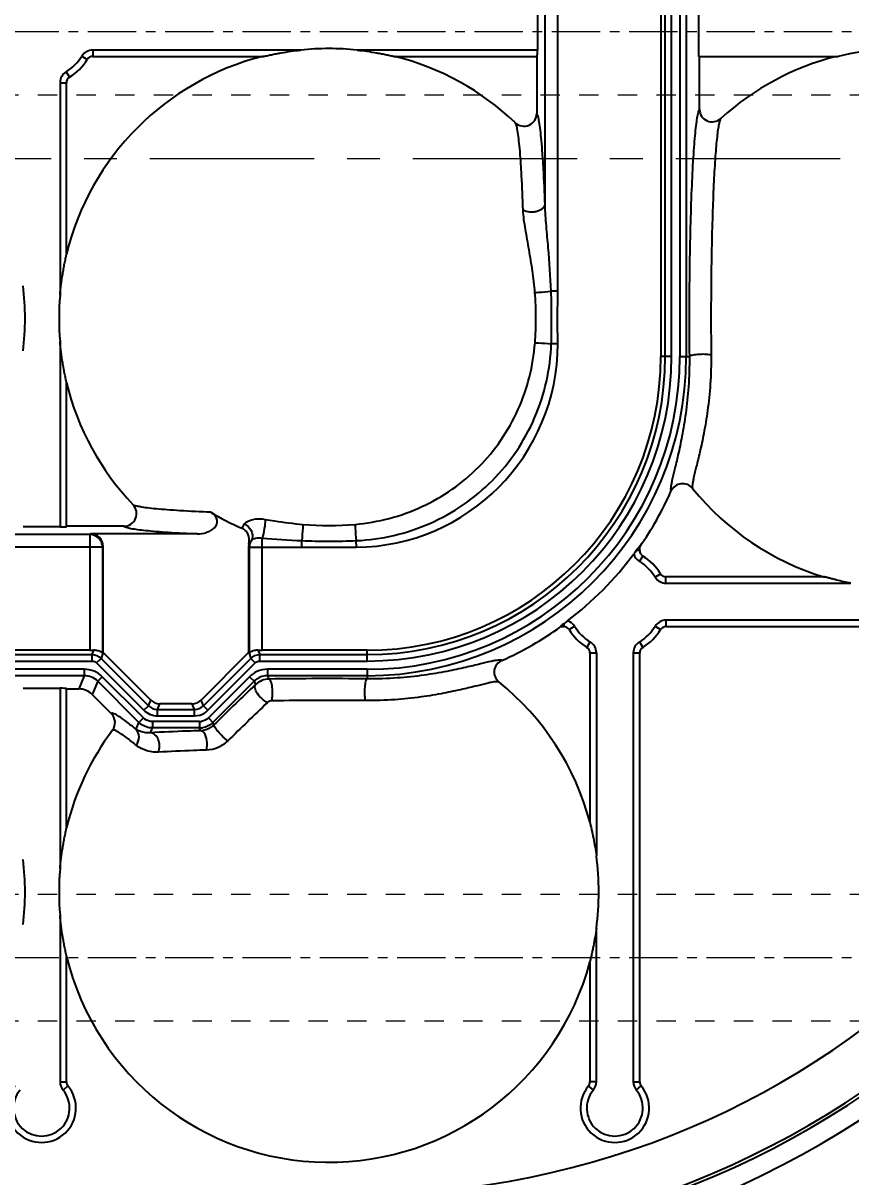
# Model space of a CAD drawing. Header units: millimetres. Extents: x -840 to 1682, y -9216 to -2117.
# Drawn here: x 536.6 to 601.8, y -6698.7 to -6607.7 of the extents above; entities that cross this region are included whole.
import ezdxf

# ---------------------------------------------------------------- set-up
doc = ezdxf.new("R2010")
doc.units = ezdxf.units.MM
doc.header["$LTSCALE"] = 16.335
doc.header["$PDMODE"] = 3
doc.header["$PDSIZE"] = 8
doc.linetypes.add('CENTER', pattern=[0.6, 0.375, -0.075, 0.075, -0.075])
doc.linetypes.add('HIDDEN', pattern=[0.2, 0.1, -0.1])
doc.layers.get('0').update_dxf_attribs({"linetype": 'CONTINUOUS'})
doc.layers.get('Defpoints').update_dxf_attribs({"linetype": 'CONTINUOUS'})
doc.layers.add('center', color=1, linetype='CENTER', lineweight=9)
doc.layers.add('cool', color=153, linetype='HIDDEN', lineweight=9)
doc.layers.add('DEFAULT_2', color=8, linetype='HIDDEN')
doc.styles.get("Standard").update_dxf_attribs({"font": 'txt', "width": 0.85})
doc.dimstyles.new('mold', dxfattribs={"dimtxt": 10, "dimasz": 5, "dimexe": 0, "dimexo": 0, "dimgap": 0, "dimtad": 1, "dimzin": 1, "dimdsep": 46, "dimtxsty": 'Standard', "dimcen": 0, "dimclrd": 4, "dimclre": 4, "dimclrt": 6, "dimazin": 0, "dimtfac": 1, "dimtofl": 0, "dimtmove": 0, "dimatfit": 3, "dimfxl": 0, "dimarcsym": 0})

# ---------------------------------------------------------------- blocks, each defined once
blk = doc.blocks.new('7')
at = {"layer": 'cool', "ltscale": 0.932966}
for p, q in [((-1665.252, -2312.724), (-1303.907, -2312.724)), ((-1665.252, -2322.724), (-1303.907, -2322.724))]:
    blk.add_line(p, q, dxfattribs=at)
at = {"layer": 'cool', "color": 1, "linetype": 'CENTER', "ltscale": 0.621977}
blk.add_line((-1679.58, -2317.724), (-1289.58, -2317.724), dxfattribs=at)
blk = doc.blocks.new('*D692')
at = {"color": 4, "lineweight": -2}
blk.add_line((683.042, -6608.357), (715.893, -6608.357), dxfattribs=at)
at = {"layer": 'Defpoints', "color": 0}
for p in [(683.042, -6608.357), (694.36, -6608.357), (492.865, -6618.358)]:
    blk.add_point(p, dxfattribs=at)
at = {"color": 6, "insert": (705.126, -6604.357), "char_height": 8, "attachment_point": 5}
blk.add_mtext('10.00', dxfattribs=at)
blk = doc.blocks.new('*D701')
at = {"color": 4, "lineweight": -2}
blk.add_line((685.077, -6618.358), (711.36, -6618.358), dxfattribs=at)
at = {"layer": 'Defpoints', "color": 0}
for p in [(492.865, -6618.358), (685.077, -6618.358), (694.36, -6618.358)]:
    blk.add_point(p, dxfattribs=at)
at = {"color": 6, "insert": (702.86, -6614.358), "char_height": 8, "attachment_point": 5}
blk.add_mtext('0.00', dxfattribs=at)
blk = doc.blocks.new('*D702')
at = {"color": 4, "lineweight": -2}
blk.add_line((679.149, -6553.357), (719.293, -6553.357), dxfattribs=at)
at = {"layer": 'Defpoints', "color": 0}
for p in [(679.149, -6553.357), (694.36, -6553.357), (492.865, -6618.358)]:
    blk.add_point(p, dxfattribs=at)
at = {"color": 6, "insert": (706.826, -6549.357), "char_height": 8, "attachment_point": 5}
blk.add_mtext('65.00', dxfattribs=at)
blk = doc.blocks.new('*D703')
at = {"color": 4, "lineweight": -2}
blk.add_line((651.665, -6473.357), (723.826, -6473.357), dxfattribs=at)
at = {"layer": 'Defpoints', "color": 0}
for p in [(651.665, -6473.357), (694.36, -6473.357), (492.865, -6618.358)]:
    blk.add_point(p, dxfattribs=at)
at = {"color": 6, "insert": (709.093, -6469.357), "char_height": 8, "attachment_point": 5}
blk.add_mtext('145.00', dxfattribs=at)
blk = doc.blocks.new('*D704')
at = {"color": 4, "lineweight": -2}
blk.add_line((683.042, -6681.357), (719.293, -6681.357), dxfattribs=at)
at = {"layer": 'Defpoints', "color": 0}
for p in [(492.865, -6618.358), (683.042, -6681.357), (694.36, -6681.357)]:
    blk.add_point(p, dxfattribs=at)
at = {"color": 6, "insert": (706.826, -6677.357), "char_height": 8, "attachment_point": 5}
blk.add_mtext('63.00', dxfattribs=at)
blk = doc.blocks.new('*D705')
at = {"color": 4, "lineweight": -2}
blk.add_line((683.042, -6733.357), (721.56, -6733.357), dxfattribs=at)
at = {"layer": 'Defpoints', "color": 0}
for p in [(492.865, -6618.358), (683.042, -6733.357), (694.36, -6733.357)]:
    blk.add_point(p, dxfattribs=at)
at = {"color": 6, "insert": (707.96, -6729.357), "char_height": 8, "attachment_point": 5}
blk.add_mtext('115.00', dxfattribs=at)
blk = doc.blocks.new('*D706')
at = {"color": 4, "lineweight": -2}
blk.add_line((651.665, -6763.357), (723.826, -6763.357), dxfattribs=at)
at = {"layer": 'Defpoints', "color": 0}
for p in [(492.865, -6618.358), (651.665, -6763.357), (694.36, -6763.357)]:
    blk.add_point(p, dxfattribs=at)
at = {"color": 6, "insert": (709.093, -6759.357), "char_height": 8, "attachment_point": 5}
blk.add_mtext('145.00', dxfattribs=at)
blk = doc.blocks.new('*D699')
at = {"color": 4, "lineweight": -2}
blk.add_line((642.865, -6764.729), (642.865, -6820.88), dxfattribs=at)
at = {"layer": 'Defpoints', "color": 0}
for p in [(492.865, -6618.358), (642.865, -6764.729), (642.865, -6792.547)]:
    blk.add_point(p, dxfattribs=at)
at = {"color": 6, "insert": (638.865, -6806.713), "char_height": 8, "attachment_point": 5, "rotation": 90}
blk.add_mtext('150.00', dxfattribs=at)

msp = doc.modelspace()

# ---------------------------------------------------------------- linework, layer by layer
at = {"color": 7, "linetype": 'Continuous'}
for p, q in [((586.865, -6582.728), (586.865, -6633.985)), ((587.209, -6633.985), (587.209, -6582.729)), ((587.711, -6633.985), (587.711, -6582.734)), ((588.365, -6582.73), (588.365, -6633.985)), ((588.867, -6582.73), (588.867, -6633.985)), ((578.74, -6628.823), (578.741, -6587.892)), ((577.737, -6622.009), (577.737, -6594.706)), ((589.859, -6610.317), (589.859, -6606.398)), ((577.139, -6606.9), (577.139, -6609.815)), ((541.225, -6610.296), (541.653, -6610.558)), ((558.478, -6609.815), (542.082, -6609.815)), ((542.082, -6609.815), (542.082, -6610.317)), ((542.082, -6610.317), (555.471, -6610.317)), ((577.139, -6609.815), (562.926, -6609.815)), ((565.934, -6610.317), (577.087, -6610.317)), ((577.087, -6610.317), (577.087, -6614.81)), ((589.911, -6610.317), (600.696, -6610.317)), ((589.911, -6614.467), (589.911, -6610.317)), ((539.99, -6611.531), (540.252, -6611.96)), ((539.509, -6612.388), (539.509, -6629.146)), ((539.509, -6612.388), (540.011, -6612.388)), ((540.011, -6625.892), (540.011, -6612.388)), ((578.741, -6628.823), (578.223, -6628.823)), ((539.509, -6632.793), (539.509, -6647.407)), ((578.745, -6632.977), (578.229, -6632.978)), ((587.711, -6633.985), (586.865, -6633.985)), ((588.365, -6633.985), (589.115, -6633.985)), ((540.011, -6647.354), (540.011, -6636.048)), ((539.509, -6647.407), (536.594, -6647.407)), ((544.542, -6647.354), (540.011, -6647.354)), ((541.85, -6648.005), (524.438, -6648.005)), ((541.85, -6648.005), (541.85, -6657.133)), ((550.322, -6647.95), (541.906, -6647.95)), ((555.434, -6657.133), (555.434, -6648.285)), ((558.555, -6649.009), (558.555, -6648.491)), ((562.864, -6649.008), (562.859, -6648.49)), ((542.854, -6649.009), (524.438, -6649.009)), ((542.854, -6649.009), (542.854, -6657.328)), ((542.909, -6657.305), (542.909, -6648.953)), ((554.375, -6648.953), (554.375, -6657.305)), ((554.43, -6649.009), (558.555, -6649.009)), ((554.43, -6657.328), (554.43, -6649.009)), ((584.925, -6649.273), (584.832, -6649.399)), ((585.07, -6649.273), (584.925, -6649.273)), ((585.198, -6649.273), (585.198, -6648.975)), ((585.176, -6650.131), (585.438, -6649.702)), ((586.411, -6651.366), (586.84, -6651.104)), ((599.7, -6651.345), (587.269, -6651.345)), ((587.269, -6651.847), (587.269, -6651.345)), ((587.269, -6651.847), (601.848, -6651.847)), ((618.821, -6654.762), (587.269, -6654.762)), ((587.269, -6654.762), (587.269, -6655.264)), ((578.97, -6655.264), (579.207, -6655.264)), ((579.255, -6655.012), (579.207, -6655.049)), ((579.85, -6655.374), (580.065, -6655.243)), ((586.411, -6655.243), (586.84, -6655.505)), ((587.269, -6655.264), (618.821, -6655.264)), ((581.169, -6656.692), (581.3, -6656.478)), ((585.176, -6656.478), (585.438, -6656.906)), ((443.699, -6657.477), (542.03, -6657.477)), ((541.85, -6657.133), (443.879, -6657.133)), ((542.03, -6657.477), (542.173, -6657.13)), ((542.03, -6657.979), (542.03, -6657.477)), ((542.878, -6657.353), (542.74, -6657.771)), ((542.909, -6657.305), (542.878, -6657.353)), ((546.659, -6661.055), (542.909, -6657.305)), ((554.375, -6657.305), (550.625, -6661.055)), ((554.375, -6657.305), (554.406, -6657.353)), ((554.406, -6657.353), (554.545, -6657.771)), ((555.111, -6657.13), (555.254, -6657.477)), ((555.254, -6657.477), (563.717, -6657.477)), ((555.254, -6657.979), (555.254, -6657.477)), ((563.717, -6657.133), (555.434, -6657.133)), ((563.717, -6657.979), (563.717, -6657.133)), ((581.278, -6657.335), (581.278, -6670.67)), ((581.529, -6657.335), (581.781, -6657.335)), ((581.781, -6657.335), (581.781, -6673.335)), ((584.695, -6657.335), (585.198, -6657.335)), ((584.695, -6657.335), (584.695, -6691.155)), ((585.198, -6691.155), (585.198, -6657.335)), ((443.699, -6657.979), (542.03, -6657.979)), ((541.418, -6658.633), (444.312, -6658.633)), ((541.418, -6658.633), (541.418, -6659.135)), ((542.385, -6658.126), (542.74, -6657.771)), ((542.385, -6658.126), (546.118, -6661.859)), ((542.74, -6657.771), (546.473, -6661.504)), ((550.811, -6661.504), (554.545, -6657.771)), ((551.166, -6661.859), (554.899, -6658.126)), ((554.899, -6658.126), (554.545, -6657.771)), ((555.254, -6657.979), (563.717, -6657.979)), ((563.717, -6658.633), (555.867, -6658.633)), ((555.867, -6658.633), (555.867, -6659.135)), ((563.717, -6658.633), (563.717, -6659.383)), ((541.418, -6659.135), (444.312, -6659.135)), ((541.418, -6659.135), (540.985, -6660.179)), ((542.837, -6659.221), (542.482, -6659.576)), ((546.077, -6662.461), (542.837, -6659.221)), ((554.447, -6659.221), (551.207, -6662.461)), ((554.447, -6659.221), (554.802, -6659.576)), ((563.717, -6659.135), (555.867, -6659.135)), ((555.867, -6659.135), (555.978, -6659.404)), ((536.594, -6660.126), (539.509, -6660.126)), ((539.509, -6660.126), (539.509, -6674.371)), ((540.011, -6660.179), (540.985, -6660.179)), ((540.011, -6671.117), (540.011, -6660.179)), ((542.482, -6659.576), (542.05, -6660.62)), ((545.722, -6662.816), (542.482, -6659.576)), ((554.802, -6659.576), (551.562, -6662.816)), ((554.913, -6659.843), (554.699, -6660.047)), ((554.802, -6659.576), (554.913, -6659.843)), ((542.05, -6660.62), (543.549, -6662.12)), ((546.473, -6661.504), (546.659, -6661.055)), ((547.183, -6661.798), (547.369, -6661.349)), ((549.915, -6661.349), (547.369, -6661.349)), ((550.101, -6661.798), (549.915, -6661.349)), ((550.811, -6661.504), (550.625, -6661.055)), ((546.118, -6661.859), (546.473, -6661.504)), ((547.183, -6661.798), (550.101, -6661.798)), ((547.183, -6662.3), (547.183, -6661.798)), ((550.101, -6662.3), (550.101, -6661.798)), ((551.166, -6661.859), (550.811, -6661.504)), ((545.498, -6663.356), (545.722, -6662.816)), ((546.077, -6662.461), (545.722, -6662.816)), ((550.497, -6662.755), (546.787, -6662.755)), ((546.787, -6662.755), (546.787, -6663.257)), ((547.183, -6662.3), (550.101, -6662.3)), ((550.497, -6662.755), (550.497, -6663.257)), ((551.207, -6662.461), (551.562, -6662.816)), ((551.642, -6663.009), (551.562, -6662.816)), ((546.629, -6663.639), (546.787, -6663.257)), ((550.497, -6663.257), (546.787, -6663.257)), ((550.587, -6663.472), (550.497, -6663.257)), ((539.509, -6678.018), (539.509, -6691.155)), ((581.781, -6691.155), (581.781, -6679.055)), ((540.011, -6691.155), (540.011, -6681.273)), ((581.278, -6681.72), (581.278, -6691.155)), ((539.509, -6691.155), (540.011, -6691.155)), ((581.781, -6691.155), (581.278, -6691.155)), ((584.695, -6691.155), (585.198, -6691.155)), ((539.744, -6691.801), (540.129, -6691.478)), ((581.545, -6691.801), (581.16, -6691.478)), ((584.931, -6691.801), (585.315, -6691.478))]:
    msp.add_line(p, q, dxfattribs=at)
for centre, radius, start, end in [((538.051, -6608.357), 3.719, 301.41792, 328.58208), ((560.702, -6630.97), 21.305, 104.21461, 166.21104), ((542.082, -6610.82), 1.005, 90, 148.58208), ((542.082, -6610.82), 0.502, 90, 148.58208), ((560.702, -6630.97), 21.272, 83.99842, 96.00158), ((560.702, -6630.97), 21.305, 46.42414, 75.78539), ((605.927, -6630.97), 21.305, 104.21461, 132.28266), ((605.927, -6630.97), 21.272, 83.99842, 103.85706), ((538.051, -6608.357), 4.221, 301.41792, 328.58208), ((540.514, -6612.388), 1.005, 121.41792, 180), ((540.514, -6612.388), 0.502, 121.41792, 180), ((515.477, -6630.97), 21.272, 353.08161, 6.91839), ((560.702, -6630.97), 21.272, 175.0826, 184.9174), ((552.487, -6630.939), 24.536, 359.92798, 4.72178), ((552.279, -6630.995), 24.743, 355.61049, 0.05793), ((889.237, -6630.974), 298.421, 179.99928, 180.55208), ((562.712, -6632.98), 16.029, 270.47724, 0.01125), ((563.215, -6633.482), 80.839, 270, 0), ((563.215, -6633.482), 80.559, 270, 0), ((563.215, -6633.482), 80.057, 270, 0), ((563.215, -6633.482), 66.535, 270, 0), ((563.215, -6633.482), 70.55, 270.28248, 0), ((563.215, -6633.482), 70.802, 270.34762, 0), ((563.215, -6633.482), 70.802, 270.34762, 0), ((563.215, -6633.482), 72.307, 270.35233, 0), ((563.717, -6633.985), 25.15, 270, 0), ((563.717, -6633.985), 24.648, 270, 0), ((563.717, -6633.985), 23.994, 270, 0), ((563.717, -6633.985), 23.492, 270, 0), ((563.717, -6633.985), 23.148, 270, 0), ((563.215, -6633.482), 79.484, 270.6339, 0), ((563.215, -6633.482), 79.986, 270.6362, 0), ((560.702, -6630.97), 21.305, 193.78896, 223.57586), ((563.717, -6633.985), 26.194, 325.09021, 336.1047), ((605.927, -6630.97), 21.305, 218.98307, 253.00486), ((560.702, -6630.97), 17.899, 238.62118, 247.47324), ((555.547, -6648.345), 1.899, 141.83734, 153.69213), ((560.702, -6622.746), 24.547, 265.20893, 274.80909), ((555.438, -6649.012), 1.008, 147.58936, 155.58886), ((555.381, -6648.953), 1.006, 168.86558, 179.99895), ((563.717, -6633.985), 26.142, 307.18771, 323.49632), ((627.613, -6681.284), 53.356, 143.30201, 143.485), ((585.7, -6649.273), 1.005, 195.14109, 238.58208), ((612.154, -6669.558), 33.954, 143.03877, 143.31516), ((585.7, -6649.273), 0.502, 180, 238.58208), ((583.238, -6653.304), 3.719, 31.41792, 58.58208), ((583.238, -6653.304), 4.221, 31.41792, 58.58208), ((587.269, -6650.842), 0.502, 211.41792, 270), ((587.269, -6650.842), 1.005, 211.41792, 270), ((608.046, -6692.365), 47.161, 127.22258, 127.62414), ((579.207, -6655.767), 1.005, 31.41792, 71.98899), ((587.269, -6655.767), 1.005, 90, 148.58208), ((563.717, -6633.985), 26.194, 293.89563, 305.67272), ((579.207, -6655.767), 0.502, 31.41792, 90), ((583.238, -6653.304), 4.221, 211.41792, 238.58208), ((583.238, -6653.304), 3.719, 211.41792, 238.58208), ((583.238, -6653.304), 3.719, 301.41792, 328.58208), ((583.238, -6653.304), 4.221, 301.41792, 328.58208), ((587.269, -6655.767), 0.502, 90, 148.58208), ((580.776, -6657.335), 1.005, 0, 58.58208), ((585.7, -6657.335), 1.005, 121.41792, 180), ((580.776, -6657.335), 0.502, 0, 58.58208), ((585.7, -6657.335), 0.502, 121.41792, 180), ((541.418, -6660.64), 2.007, 44.99789, 90.00211), ((541.418, -6660.639), 1.504, 44.97416, 90.02555), ((555.867, -6660.642), 2.009, 114.67474, 134.98542), ((555.869, -6660.642), 1.509, 124.39643, 135.00857), ((555.988, -6660.939), 1.535, 90.35775, 134.441), ((560.714, -6970.53), 311.162, 89.44709, 90.87215), ((751.975, -6866.757), 285.739, 133.66216, 134.51571), ((560.702, -6676.195), 21.305, 15.03053, 51.01692), ((741.859, -6856.607), 269.741, 133.59678, 134.52011), ((560.714, -6958.229), 297.145, 89.44709, 90.87215), ((542.838, -6662.83), 1.005, 323.14849, 44.98333), ((547.183, -6660.795), 1.505, 224.99231, 270.00769), ((547.182, -6660.797), 1.002, 224.95708, 270.04292), ((550.102, -6660.797), 1.002, 269.95705, 315.04435), ((550.097, -6660.789), 1.513, 303.20415, 314.9615), ((546.789, -6661.748), 1.51, 225.0301, 233.99593), ((546.788, -6661.75), 1.006, 225.00879, 233.98121), ((550.497, -6661.749), 1.006, 270.00879, 278.98121), ((560.702, -6676.195), 21.305, 143.20012, 166.21104), ((550.497, -6661.747), 1.51, 270.0301, 278.99593), ((515.477, -6676.195), 21.272, 353.08161, 6.91839), ((560.702, -6676.195), 21.272, 352.27236, 7.72764), ((560.702, -6676.195), 21.272, 175.0826, 184.9174), ((560.702, -6676.195), 21.305, 193.78896, 344.96947), ((540.514, -6691.155), 1.005, 180, 220.03737), ((540.514, -6691.155), 0.502, 180, 220.03737), ((580.776, -6691.155), 0.502, 319.96263, 0), ((580.776, -6691.155), 1.005, 319.96263, 0), ((585.7, -6691.155), 1.005, 180, 220.03737), ((585.7, -6691.155), 0.502, 180, 220.03737), ((538.051, -6693.223), 2.713, 139.96263, 40.03737), ((538.051, -6693.223), 2.211, 139.96263, 40.03737), ((583.238, -6693.223), 2.713, 139.96263, 40.03737), ((583.238, -6693.223), 2.211, 139.96263, 40.03737), ((563.215, -6633.482), 81.341, 270, 310.30372)]:
    msp.add_arc(centre, radius, start, end, dxfattribs=at)
for centre, major_axis, ratio, start_param, end_param in [((539.509, -6647.381), (0.502, 0), 0.052408, -1.570796, 0), ((541.903, -6648.956), (0.713, 0.713), 0.997265, 5.499157, 7.067214), ((541.85, -6657.08), (1.005, 0), 0.052408, -1.570796, -1.243406), ((555.434, -6657.08), (1.005, 0), 0.052408, -1.898187, -1.570796), ((539.509, -6660.153), (0.502, 0), 0.052408, 0, 1.570796), ((540.983, -6661.689), (-0.578, -1.395), 0.998395, 2.749461, 3.533724), ((547.37, -6660.343), (0.385, 0.93), 0.998395, -3.533724, -2.749461), ((549.914, -6660.343), (-0.385, 0.93), 0.998395, -3.533724, -2.749461)]:
    msp.add_ellipse(centre, major_axis=major_axis, ratio=ratio, start_param=start_param, end_param=end_param, dxfattribs=at)
for points, knots in [([(555.514, -6610.317), (555.529, -6610.317), (555.567, -6610.306), (555.663, -6610.288), (555.804, -6610.255), (555.984, -6610.217), (556.232, -6610.165), (556.548, -6610.102), (557.058, -6610.008), (557.701, -6609.906), (558.219, -6609.842), (558.478, -6609.815)], [0, 0, 0, 0, 0.014617, 0.039407, 0.097416, 0.159163, 0.222358, 0.350631, 0.480004, 0.739825, 1, 1, 1, 1]), ([(562.926, -6609.815), (563.186, -6609.842), (563.703, -6609.906), (564.346, -6610.008), (564.856, -6610.102), (565.172, -6610.165), (565.42, -6610.217), (565.6, -6610.255), (565.741, -6610.288), (565.837, -6610.306), (565.875, -6610.317), (565.89, -6610.317)], [0, 0, 0, 0, 0.26017, 0.519985, 0.649355, 0.777626, 0.840821, 0.902568, 0.960587, 0.98538, 1, 1, 1, 1]), ([(575.388, -6615.535), (575.527, -6615.668), (575.893, -6615.856), (576.5, -6615.787), (576.97, -6615.397), (577.087, -6615.003), (577.087, -6614.81)], [0, 0, 0, 0, 0.250085, 0.500017, 0.749942, 1, 1, 1, 1]), ([(577.737, -6622.009), (577.704, -6621.063), (577.648, -6619.72), (577.544, -6618.036), (577.465, -6617.017), (577.38, -6616.183), (577.296, -6615.539), (577.205, -6615.105), (577.138, -6614.874), (577.087, -6614.81)], [0, 0, 0, 0, 0.39156, 0.556577, 0.69815, 0.814424, 0.903983, 0.965835, 1, 1, 1, 1]), ([(589.911, -6614.467), (589.864, -6614.524), (589.8, -6614.726), (589.715, -6615.107), (589.634, -6615.67), (589.553, -6616.4), (589.477, -6617.293), (589.375, -6618.778), (589.27, -6620.952), (589.177, -6623.871), (589.118, -6627.106), (589.094, -6630.513), (589.103, -6632.825), (589.115, -6633.985)], [0, 0, 0, 0, 0.011304, 0.031431, 0.060461, 0.09814, 0.144105, 0.197847, 0.32626, 0.477724, 0.645533, 0.822241, 1, 1, 1, 1]), ([(589.911, -6614.467), (589.911, -6614.658), (590.026, -6615.048), (590.488, -6615.438), (591.087, -6615.515), (591.452, -6615.336), (591.593, -6615.208)], [0, 0, 0, 0, 0.250056, 0.499984, 0.749918, 1, 1, 1, 1]), ([(576.011, -6622.412), (575.98, -6621.507), (575.926, -6620.221), (575.827, -6618.61), (575.751, -6617.636), (575.67, -6616.839), (575.589, -6616.225), (575.501, -6615.814), (575.438, -6615.595), (575.388, -6615.535)], [0, 0, 0, 0, 0.392394, 0.557646, 0.699313, 0.815527, 0.904865, 0.966338, 1, 1, 1, 1]), ([(591.593, -6615.208), (591.554, -6615.252), (591.498, -6615.411), (591.426, -6615.708), (591.355, -6616.146), (591.285, -6616.712), (591.218, -6617.406), (591.126, -6618.565), (591.029, -6620.276), (590.937, -6622.599), (590.868, -6625.219), (590.826, -6628.042), (590.817, -6629.982), (590.817, -6630.97)], [0, 0, 0, 0, 0.011249, 0.03078, 0.058736, 0.094951, 0.139152, 0.190957, 0.315523, 0.464278, 0.631968, 0.812665, 1, 1, 1, 1]), ([(576.011, -6622.412), (576.164, -6622.496), (576.436, -6622.563), (576.807, -6622.568), (577.254, -6622.509), (577.716, -6622.283), (577.737, -6622.009)], [0, 0, 0, 0, 0.271708, 0.42259, 0.571874, 1, 1, 1, 1]), ([(578.223, -6628.823), (578.175, -6627.676), (578.045, -6625.962), (577.838, -6623.695), (577.747, -6622.568), (577.737, -6622.009)], [0, 0, 0, 0, 0.504066, 0.754427, 1, 1, 1, 1]), ([(576.939, -6628.919), (576.892, -6628.354), (576.761, -6627.232), (576.487, -6625.575), (576.197, -6623.978), (576.029, -6622.925), (576.011, -6622.412)], [0, 0, 0, 0, 0.258683, 0.515262, 0.766078, 1, 1, 1, 1]), ([(539.509, -6629.146), (539.533, -6628.867), (539.592, -6628.308), (539.692, -6627.614), (539.786, -6627.063), (539.851, -6626.721), (539.905, -6626.452), (539.945, -6626.257), (539.98, -6626.102), (539.999, -6625.997), (540.011, -6625.954), (540.011, -6625.937)], [0, 0, 0, 0, 0.259214, 0.518163, 0.647205, 0.775313, 0.838553, 0.900519, 0.959158, 0.984627, 1, 1, 1, 1]), ([(576.939, -6628.919), (577.029, -6628.917), (577.458, -6628.897), (577.886, -6628.861), (578.223, -6628.823)], [0, 0, 0, 0, 0.21036, 1, 1, 1, 1]), ([(540.011, -6636.003), (540.011, -6635.986), (539.999, -6635.943), (539.98, -6635.837), (539.945, -6635.683), (539.905, -6635.487), (539.851, -6635.218), (539.786, -6634.877), (539.692, -6634.326), (539.592, -6633.632), (539.533, -6633.073), (539.509, -6632.793)], [0, 0, 0, 0, 0.015383, 0.040857, 0.099497, 0.161463, 0.224702, 0.352808, 0.481847, 0.740792, 1, 1, 1, 1]), ([(562.76, -6647.206), (564.572, -6647.048), (568.177, -6646.108), (572.747, -6642.913), (575.899, -6638.315), (576.807, -6634.702), (576.95, -6632.889)], [0, 0, 0, 0, 0.249927, 0.500025, 0.750095, 1, 1, 1, 1]), ([(562.859, -6648.49), (564.846, -6648.397), (568.824, -6647.473), (573.853, -6644.013), (577.266, -6638.952), (578.153, -6634.965), (578.229, -6632.978)], [0, 0, 0, 0, 0.249969, 0.500025, 0.750053, 1, 1, 1, 1]), ([(576.95, -6632.889), (577.04, -6632.891), (577.467, -6632.909), (577.893, -6632.942), (578.228, -6632.978)], [0, 0, 0, 0, 0.210198, 1, 1, 1, 1]), ([(589.115, -6633.985), (589.123, -6634.774), (589.078, -6636.275), (588.859, -6638.375), (588.559, -6640.174), (588.244, -6641.649), (587.965, -6642.805), (587.778, -6643.577), (587.682, -6644.048), (587.645, -6644.294), (587.635, -6644.469), (587.647, -6644.567), (587.665, -6644.598)], [0, 0, 0, 0, 0.220359, 0.418537, 0.588738, 0.729078, 0.839543, 0.920776, 0.950666, 0.973618, 0.989928, 1, 1, 1, 1]), ([(590.83, -6633.849), (590.665, -6633.82), (590.307, -6633.795), (589.863, -6633.804), (589.523, -6633.84), (589.323, -6633.877), (589.193, -6633.917), (589.122, -6633.96), (589.115, -6633.985)], [0, 0, 0, 0, 0.287656, 0.612901, 0.757665, 0.874866, 0.956282, 1, 1, 1, 1]), ([(590.83, -6633.849), (590.838, -6634.619), (590.794, -6636.089), (590.58, -6638.153), (590.283, -6639.937), (589.965, -6641.412), (589.682, -6642.574), (589.489, -6643.351), (589.389, -6643.825), (589.348, -6644.072), (589.337, -6644.246), (589.348, -6644.342), (589.366, -6644.373)], [0, 0, 0, 0, 0.216633, 0.41317, 0.583586, 0.725255, 0.837411, 0.920111, 0.950541, 0.973813, 0.990122, 1, 1, 1, 1]), ([(589.366, -6644.373), (589.259, -6644.241), (588.973, -6644.029), (588.448, -6643.964), (587.956, -6644.161), (587.735, -6644.441), (587.666, -6644.595)], [0, 0, 0, 0, 0.250059, 0.500017, 0.74997, 1, 1, 1, 1]), ([(544.542, -6647.354), (544.735, -6647.354), (545.129, -6647.238), (545.519, -6646.767), (545.588, -6646.161), (545.4, -6645.795), (545.267, -6645.656)], [0, 0, 0, 0, 0.250058, 0.499983, 0.749915, 1, 1, 1, 1]), ([(551.382, -6646.251), (550.575, -6646.219), (549.429, -6646.165), (547.996, -6646.069), (547.133, -6645.997), (546.428, -6645.92), (545.884, -6645.843), (545.517, -6645.762), (545.322, -6645.701), (545.267, -6645.656)], [0, 0, 0, 0, 0.393398, 0.558283, 0.699321, 0.814945, 0.903982, 0.965597, 1, 1, 1, 1]), ([(550.322, -6647.95), (550.566, -6647.95), (550.938, -6647.896), (551.392, -6647.704), (551.694, -6647.488), (551.911, -6647.171), (551.901, -6646.777), (551.683, -6646.465), (551.487, -6646.315), (551.382, -6646.251)], [0, 0, 0, 0, 0.249595, 0.374672, 0.499921, 0.624906, 0.749896, 0.874963, 1, 1, 1, 1]), ([(554.054, -6647.171), (554.204, -6646.98), (554.776, -6646.734), (555.35, -6646.759), (555.671, -6646.813)], [0, 0, 0, 0, 0.427455, 1, 1, 1, 1]), ([(544.542, -6647.354), (544.596, -6647.398), (544.783, -6647.459), (545.134, -6647.538), (545.648, -6647.615), (546.313, -6647.691), (547.126, -6647.764), (548.478, -6647.861), (549.559, -6647.916), (550.322, -6647.95)], [0, 0, 0, 0, 0.035663, 0.097923, 0.18705, 0.302335, 0.442763, 0.607014, 1, 1, 1, 1]), ([(554.054, -6647.171), (554.116, -6647.204), (554.347, -6647.351), (554.529, -6647.577), (554.606, -6647.766)], [0, 0, 0, 0, 0.254531, 1, 1, 1, 1]), ([(555.671, -6646.813), (555.68, -6647.057), (555.619, -6647.555), (555.518, -6648.045), (555.434, -6648.285)], [0, 0, 0, 0, 0.490028, 1, 1, 1, 1]), ([(555.671, -6646.813), (555.917, -6646.855), (556.906, -6647.017), (557.901, -6647.144), (558.651, -6647.207)], [0, 0, 0, 0, 0.248643, 1, 1, 1, 1]), ([(558.651, -6647.207), (558.649, -6647.297), (558.629, -6647.726), (558.593, -6648.154), (558.555, -6648.491)], [0, 0, 0, 0, 0.210365, 1, 1, 1, 1]), ([(562.76, -6647.206), (562.762, -6647.297), (562.784, -6647.725), (562.821, -6648.153), (562.859, -6648.49)], [0, 0, 0, 0, 0.210342, 1, 1, 1, 1]), ([(554.606, -6647.766), (554.654, -6647.882), (554.706, -6648.126), (554.644, -6648.371), (554.587, -6648.472)], [0, 0, 0, 0, 0.520298, 1, 1, 1, 1]), ([(554.587, -6648.472), (554.666, -6648.372), (554.965, -6648.243), (555.266, -6648.256), (555.434, -6648.285)], [0, 0, 0, 0, 0.427383, 1, 1, 1, 1]), ([(558.555, -6648.491), (559.272, -6648.52), (560.707, -6648.534), (562.142, -6648.52), (562.859, -6648.49)], [0, 0, 0, 0, 0.500001, 1, 1, 1, 1]), ([(558.555, -6649.009), (559.27, -6649.009), (560.7, -6648.979), (562.13, -6649.009), (562.846, -6649.01)], [0, 0, 0, 0, 0.500001, 1, 1, 1, 1]), ([(601.848, -6651.847), (601.659, -6651.81), (601.283, -6651.732), (600.816, -6651.623), (600.448, -6651.53), (600.179, -6651.462), (599.966, -6651.401), (599.819, -6651.367), (599.76, -6651.345), (599.736, -6651.345)], [0, 0, 0, 0, 0.265965, 0.530907, 0.662134, 0.791149, 0.913982, 0.967895, 1, 1, 1, 1]), ([(579.207, -6655.049), (579.184, -6655.067), (579.104, -6655.128), (579.024, -6655.189), (578.971, -6655.236)], [0, 0, 0, 0, 0.294619, 1, 1, 1, 1]), ([(542.89, -6657.358), (542.883, -6657.361), (542.859, -6657.341), (542.818, -6657.32), (542.755, -6657.28), (542.675, -6657.238), (542.576, -6657.196), (542.409, -6657.146), (542.27, -6657.129), (542.173, -6657.13)], [0, 0, 0, 0, 0.030319, 0.099241, 0.197378, 0.316812, 0.456952, 0.619738, 1, 1, 1, 1]), ([(555.111, -6657.13), (555.021, -6657.129), (554.856, -6657.146), (554.671, -6657.209), (554.558, -6657.265), (554.497, -6657.3), (554.459, -6657.318), (554.437, -6657.334), (554.43, -6657.331)], [0, 0, 0, 0, 0.374601, 0.685125, 0.808366, 0.905536, 0.971324, 1, 1, 1, 1]), ([(574.329, -6657.933), (574.298, -6657.915), (574.2, -6657.903), (574.026, -6657.913), (573.78, -6657.95), (573.31, -6658.045), (572.538, -6658.233), (571.381, -6658.511), (569.906, -6658.827), (568.107, -6659.127), (566.007, -6659.346), (564.507, -6659.391), (563.717, -6659.383)], [0, 0, 0, 0, 0.01006, 0.026336, 0.049276, 0.079176, 0.160409, 0.270877, 0.411222, 0.58143, 0.77962, 1, 1, 1, 1]), ([(574.328, -6657.934), (574.173, -6658.003), (573.894, -6658.224), (573.696, -6658.716), (573.761, -6659.241), (573.973, -6659.527), (574.105, -6659.634)], [0, 0, 0, 0, 0.250031, 0.499983, 0.749941, 1, 1, 1, 1]), ([(556.191, -6661.119), (556.235, -6660.956), (556.276, -6660.595), (556.258, -6660.082), (556.182, -6659.686), (556.08, -6659.471), (556.01, -6659.41), (555.978, -6659.404)], [0, 0, 0, 0, 0.282595, 0.600145, 0.859372, 0.944954, 1, 1, 1, 1]), ([(563.581, -6661.098), (563.553, -6660.933), (563.527, -6660.574), (563.536, -6660.131), (563.572, -6659.791), (563.609, -6659.591), (563.649, -6659.461), (563.692, -6659.389), (563.717, -6659.383)], [0, 0, 0, 0, 0.287656, 0.6129, 0.757664, 0.874865, 0.956281, 1, 1, 1, 1]), ([(555.851, -6661.257), (555.698, -6661.184), (555.408, -6660.969), (555.117, -6660.639), (554.947, -6660.343), (554.86, -6660.115), (554.852, -6659.919), (554.913, -6659.843)], [0, 0, 0, 0, 0.281893, 0.586442, 0.723797, 0.840356, 1, 1, 1, 1]), ([(574.105, -6659.634), (574.075, -6659.616), (573.978, -6659.605), (573.804, -6659.616), (573.557, -6659.656), (573.084, -6659.756), (572.306, -6659.95), (571.144, -6660.233), (569.67, -6660.55), (567.886, -6660.848), (565.821, -6661.062), (564.351, -6661.106), (563.581, -6661.098)], [0, 0, 0, 0, 0.009878, 0.026185, 0.049456, 0.079884, 0.16258, 0.274734, 0.4164, 0.586817, 0.783355, 1, 1, 1, 1]), ([(556.191, -6661.119), (556.097, -6661.12), (555.97, -6661.159), (555.873, -6661.237), (555.851, -6661.257)], [0, 0, 0, 0, 0.757961, 1, 1, 1, 1]), ([(545.498, -6663.356), (545.245, -6663.152), (544.802, -6662.803), (544.223, -6662.389), (543.848, -6662.167), (543.644, -6662.096), (543.568, -6662.103), (543.549, -6662.12)], [0, 0, 0, 0, 0.416391, 0.721326, 0.912717, 0.967348, 1, 1, 1, 1]), ([(551.642, -6663.009), (551.564, -6663.084), (551.258, -6663.328), (550.867, -6663.458), (550.587, -6663.472)], [0, 0, 0, 0, 0.279671, 1, 1, 1, 1]), ([(552.727, -6664.28), (552.594, -6664.179), (552.331, -6663.944), (552.032, -6663.63), (551.825, -6663.375), (551.714, -6663.216), (551.652, -6663.104), (551.631, -6663.029), (551.642, -6663.009)], [0, 0, 0, 0, 0.296744, 0.621714, 0.764381, 0.879156, 0.958344, 1, 1, 1, 1]), ([(545.506, -6664.612), (545.263, -6664.416), (544.838, -6664.082), (544.284, -6663.686), (543.926, -6663.475), (543.732, -6663.408), (543.66, -6663.416), (543.642, -6663.433)], [0, 0, 0, 0, 0.41758, 0.722822, 0.913642, 0.967736, 1, 1, 1, 1]), ([(545.506, -6664.612), (545.647, -6664.429), (545.818, -6663.977), (545.647, -6663.512), (545.498, -6663.356)], [0, 0, 0, 0, 0.517581, 1, 1, 1, 1]), ([(546.629, -6663.639), (546.506, -6663.65), (546.112, -6663.647), (545.721, -6663.51), (545.498, -6663.356)], [0, 0, 0, 0, 0.312355, 1, 1, 1, 1]), ([(550.587, -6663.472), (550.232, -6663.484), (548.912, -6663.529), (547.592, -6663.586), (546.629, -6663.639)], [0, 0, 0, 0, 0.269045, 1, 1, 1, 1]), ([(547.263, -6665.163), (547.326, -6665.007), (547.385, -6664.663), (547.29, -6664.171), (547.037, -6663.775), (546.759, -6663.645), (546.629, -6663.639)], [0, 0, 0, 0, 0.269925, 0.54415, 0.790672, 1, 1, 1, 1]), ([(550.846, -6663.627), (550.827, -6663.605), (550.757, -6663.532), (550.659, -6663.479), (550.587, -6663.472)], [0, 0, 0, 0, 0.285563, 1, 1, 1, 1]), ([(551.042, -6665.004), (551.114, -6664.763), (551.134, -6664.279), (550.99, -6663.798), (550.846, -6663.627)], [0, 0, 0, 0, 0.530292, 1, 1, 1, 1]), ([(547.263, -6665.163), (546.917, -6665.182), (546.28, -6665.094), (545.722, -6664.787), (545.506, -6664.612)], [0, 0, 0, 0, 0.555101, 1, 1, 1, 1]), ([(551.042, -6665.004), (550.703, -6665.015), (549.443, -6665.058), (548.183, -6665.112), (547.263, -6665.163)], [0, 0, 0, 0, 0.269037, 1, 1, 1, 1]), ([(552.727, -6664.28), (552.497, -6664.507), (551.963, -6664.86), (551.341, -6664.994), (551.042, -6665.004)], [0, 0, 0, 0, 0.519611, 1, 1, 1, 1]), ([(539.509, -6674.371), (539.533, -6674.092), (539.592, -6673.533), (539.692, -6672.839), (539.786, -6672.288), (539.851, -6671.946), (539.905, -6671.677), (539.945, -6671.482), (539.98, -6671.327), (539.999, -6671.222), (540.011, -6671.179), (540.011, -6671.162)], [0, 0, 0, 0, 0.259214, 0.518163, 0.647205, 0.775313, 0.838553, 0.900519, 0.959158, 0.984627, 1, 1, 1, 1]), ([(581.278, -6670.711), (581.278, -6670.744), (581.306, -6670.825), (581.332, -6670.96), (581.371, -6671.117), (581.42, -6671.337), (581.482, -6671.616), (581.575, -6672.07), (581.679, -6672.642), (581.749, -6673.103), (581.781, -6673.335)], [0, 0, 0, 0, 0.036977, 0.093811, 0.155118, 0.218211, 0.346753, 0.476708, 0.738087, 1, 1, 1, 1]), ([(540.011, -6681.228), (540.011, -6681.211), (539.999, -6681.168), (539.98, -6681.062), (539.945, -6680.908), (539.905, -6680.712), (539.851, -6680.443), (539.786, -6680.102), (539.692, -6679.551), (539.592, -6678.857), (539.533, -6678.298), (539.509, -6678.018)], [0, 0, 0, 0, 0.015383, 0.040857, 0.099497, 0.161463, 0.224702, 0.352808, 0.481847, 0.740792, 1, 1, 1, 1]), ([(581.781, -6679.055), (581.749, -6679.286), (581.679, -6679.747), (581.575, -6680.32), (581.482, -6680.774), (581.42, -6681.053), (581.371, -6681.273), (581.332, -6681.43), (581.306, -6681.565), (581.278, -6681.646), (581.278, -6681.679)], [0, 0, 0, 0, 0.261926, 0.523318, 0.653279, 0.781827, 0.84492, 0.906229, 0.963074, 1, 1, 1, 1])]:
    msp.add_open_spline(points, degree=3, knots=knots, dxfattribs=at)
for points in [[(578.259, -6630.97), (578.259, -6630.254), (578.253, -6629.538), (578.223, -6628.823)], [(578.726, -6630.97), (578.726, -6630.254), (578.74, -6629.538), (578.74, -6628.823)], [(578.228, -6632.978), (578.253, -6632.309), (578.259, -6631.639), (578.259, -6630.97)], [(578.741, -6632.977), (578.738, -6632.308), (578.726, -6631.639), (578.726, -6630.97)], [(554.113, -6647.68), (554.036, -6647.606), (553.944, -6647.544), (553.845, -6647.503)], [(554.311, -6647.962), (554.263, -6647.858), (554.195, -6647.76), (554.113, -6647.68)], [(554.394, -6648.759), (554.445, -6648.497), (554.425, -6648.204), (554.311, -6647.962)], [(555.434, -6648.285), (556.473, -6648.373), (557.513, -6648.447), (558.555, -6648.491)], [(542.03, -6657.477), (542.286, -6657.477), (542.558, -6657.59), (542.74, -6657.771)], [(554.545, -6657.771), (554.726, -6657.59), (554.998, -6657.477), (555.254, -6657.477)], [(542.03, -6657.979), (542.158, -6657.979), (542.294, -6658.035), (542.385, -6658.126)], [(554.899, -6658.126), (554.99, -6658.035), (555.126, -6657.979), (555.254, -6657.979)], [(555.867, -6658.633), (555.581, -6658.633), (555.289, -6658.697), (555.029, -6658.816)], [(555.867, -6659.135), (555.57, -6659.135), (555.261, -6659.23), (555.017, -6659.398)], [(550.101, -6662.3), (550.388, -6662.3), (550.685, -6662.212), (550.925, -6662.055)], [(546.787, -6663.257), (546.477, -6663.257), (546.153, -6663.151), (545.902, -6662.969)], [(546.787, -6662.755), (546.58, -6662.755), (546.364, -6662.685), (546.197, -6662.563)], [(551.207, -6662.461), (551.061, -6662.607), (550.859, -6662.71), (550.654, -6662.743)], [(551.562, -6662.816), (551.342, -6663.035), (551.039, -6663.19), (550.733, -6663.238)]]:
    msp.add_open_spline(points, degree=3, dxfattribs=at)
at = {"layer": 'center', "color": 1, "linetype": 'CENTER', "ltscale": 2.114728}
msp.add_line((297.865, -6618.358), (687.865, -6618.358), dxfattribs=at)
at = {"layer": 'DEFAULT_2', "color": 8, "linetype": 'HIDDEN'}
for p, q in [((555.514, -6610.317), (555.471, -6610.317)), ((565.934, -6610.317), (565.89, -6610.317)), ((589.859, -6610.317), (589.911, -6610.317)), ((600.696, -6610.317), (600.832, -6610.317)), ((540.011, -6625.892), (540.011, -6625.937)), ((540.011, -6636.003), (540.011, -6636.048)), ((541.906, -6647.95), (541.85, -6648.005)), ((542.909, -6648.953), (542.854, -6649.009)), ((554.375, -6648.953), (554.43, -6649.009)), ((585.198, -6649.273), (585.07, -6649.273)), ((585.198, -6648.929), (585.198, -6648.975)), ((599.7, -6651.345), (599.736, -6651.345)), ((579.207, -6655.049), (579.207, -6655.264)), ((579.636, -6655.505), (579.85, -6655.374)), ((581.038, -6656.906), (581.169, -6656.692)), ((581.278, -6657.335), (581.529, -6657.335)), ((540.011, -6671.117), (540.011, -6671.162)), ((581.278, -6670.67), (581.278, -6670.711)), ((540.011, -6681.228), (540.011, -6681.273)), ((581.278, -6681.72), (581.278, -6681.679))]:
    msp.add_line(p, q, dxfattribs=at)
for centre, radius, start, end in [((541.848, -6649.012), 1.006, 0.20481, 89.80392), ((555.438, -6649.012), 1.008, 155.58886, 179.80154)]:
    msp.add_arc(centre, radius, start, end, dxfattribs=at)
msp.add_ellipse((577.113, -6609.815), major_axis=(0, 0.502), ratio=0.052408, start_param=-3.141593, end_param=-1.570796, dxfattribs=at)
for points, knots in [([(554.394, -6648.759), (554.404, -6648.734), (554.455, -6648.63), (554.526, -6648.536), (554.587, -6648.472)], [0, 0, 0, 0, 0.234851, 1, 1, 1, 1]), ([(585.198, -6648.929), (585.198, -6648.923), (585.161, -6648.963), (585.143, -6648.988), (585.081, -6649.065), (585.045, -6649.114), (585.024, -6649.142)], [0, 0, 0, 0, 0.067369, 0.293425, 0.619653, 1, 1, 1, 1]), ([(578.971, -6655.236), (578.967, -6655.24), (578.961, -6655.245), (578.941, -6655.264), (578.947, -6655.264)], [0, 0, 0, 0, 0.465996, 1, 1, 1, 1])]:
    msp.add_open_spline(points, degree=3, knots=knots, dxfattribs=at)

# ---------------------------------------------------------------- block references
for p in [(1977.444, -4290.633), (1977.444, -4363.633)]:
    msp.add_blockref('7', p)

# ---------------------------------------------------------------- dimensions: what is measured, and where the dimension line sits
for feature_location, offset, dtype, origin, picture, middle in [((651.665, -6473.357), (42.695, 0), 0, (492.865, -6618.358), '*D703', (709.093, -6469.357)), ((679.149, -6553.357), (15.211, 0), 0, (492.865, -6618.358), '*D702', (706.826, -6549.357)), ((683.042, -6608.357), (11.318, 0), 0, (492.865, -6618.358), '*D692', (705.126, -6604.357)), ((685.077027844, -6618.357746022), (9.282698723, 0), 0, (492.864561226, -6618.357746022), '*D701', (702.859726566, -6614.357746022)), ((683.042, -6681.357), (11.318, 0), 0, (492.865, -6618.358), '*D704', (706.826, -6677.357)), ((683.042, -6733.357), (11.318, 0), 0, (492.865, -6618.358), '*D705', (707.96, -6729.357)), ((651.665, -6763.357), (42.695, 0), 0, (492.865, -6618.358), '*D706', (709.093, -6759.357)), ((642.865, -6764.729), (0, -27.817), 1, (492.865, -6618.358), '*D699', (638.865, -6806.713))]:
    dim = msp.add_ordinate_dim(feature_location=feature_location, offset=offset, dtype=dtype, origin=origin, dimstyle='mold', override={"dimtxt": 8})
    dim.commit()
    dim.dimension.update_dxf_attribs({"geometry": picture, "text_midpoint": middle})

doc.saveas('drawing.dxf')
